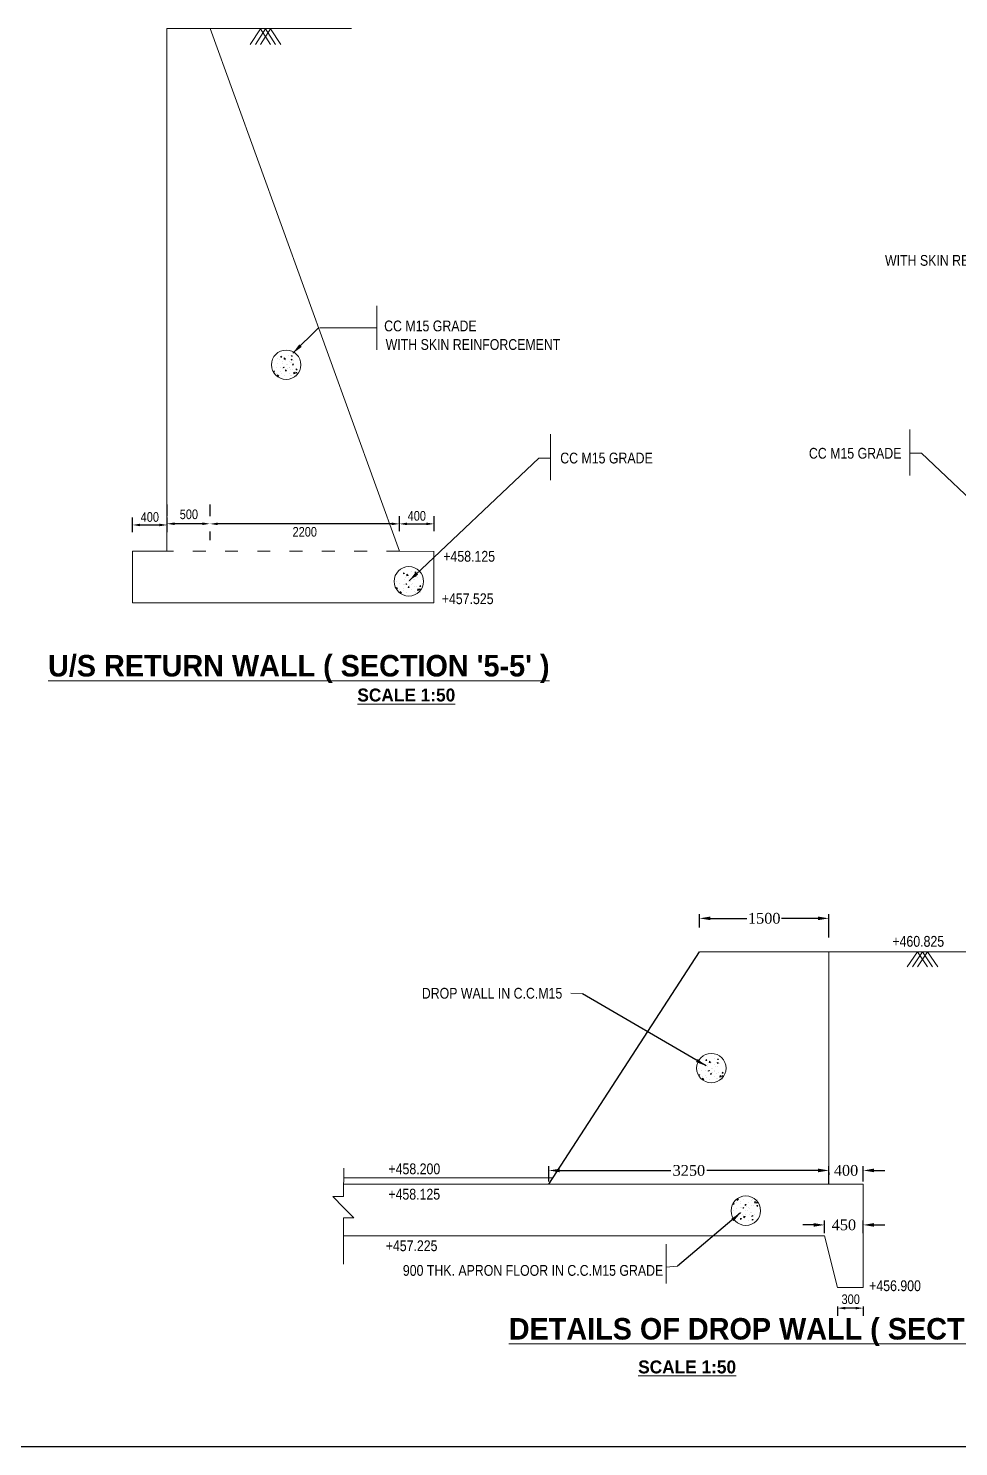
# Model space of a CAD drawing. Header units: millimetres. Extents: x 80 to 6436, y 46 to 1149.
# Drawn here: x 5842 to 6058, y 59.2 to 388.8 of the extents above; entities that cross this region are included whole.
import ezdxf

# ---------------------------------------------------------------- set-up
doc = ezdxf.new("R2010")
doc.units = ezdxf.units.MM
doc.linetypes.add('ACAD_ISO03W100', pattern=[30, 12, -18])
doc.layers.add('TEXT_GENERAL', color=4, linetype='Continuous')
doc.layers.add('TEXT_NAME', color=5, linetype='Continuous')
doc.styles.add('ARIAL NARROW', font='ARIALN.TTF')
doc.styles.add('CITYBLUEPR', font='cityb___.ttf')
doc.styles.get("Standard").update_dxf_attribs({"font": 'times.ttf', "height": 2.5})
doc.styles.add('TNR_2.5', font='times.ttf', dxfattribs={"height": 2.5})
doc.dimstyles.new('ISO-25', dxfattribs={"dimtxt": 2.5, "dimasz": 2.5, "dimexe": 1.25, "dimexo": 0.625, "dimtad": 1, "dimlfac": 25, "dimtxsty": 'Standard', "dimcen": 2.5, "dimadec": 0, "dimazin": 0, "dimtfac": 1, "dimtmove": 0, "dimatfit": 3, "dimfxl": 1, "dimarcsym": 0})
doc.dimstyles.new('STANDARD$0', dxfattribs={"dimscale": 88.888889, "dimtxt": 0.02, "dimasz": 0.02, "dimexe": 0.1, "dimexo": 0.1, "dimgap": 0.09, "dimtad": 2, "dimtih": 1, "dimtoh": 1, "dimdec": 0, "dimzin": 1, "dimdsep": 46, "dimtxsty": 'Standard', "dimcen": 0.09, "dimadec": 0, "dimazin": 0, "dimtfac": 1, "dimtdec": 4, "dimtofl": 0, "dimtmove": 0, "dimatfit": 3, "dimfxl": 1, "dimtolj": 1, "dimtzin": 1, "dimarcsym": 0})
doc.dimstyles.new('STYLE_ESH', dxfattribs={"dimtxt": 2.5, "dimasz": 2.5, "dimexe": 1, "dimexo": 0.625, "dimtad": 0, "dimtih": 1, "dimtoh": 1, "dimdec": 0, "dimlfac": 100, "dimzin": 9, "dimdsep": 46, "dimtxsty": 'TNR_2.5', "dimcen": 2.5, "dimadec": 0, "dimazin": 2, "dimtfac": 1, "dimtdec": 0, "dimtofl": 0, "dimtmove": 2, "dimatfit": 3, "dimfxl": 1, "dimarcsym": 0})

# ---------------------------------------------------------------- blocks, each defined once
blk = doc.blocks.new('*D102')
at = {"layer": 'Defpoints', "color": 0, "transparency": 16777216}
for p in [(6029.9, 96.23), (6035.87, 96.23), (6029.9, 91.42)]:
    blk.add_point(p, dxfattribs=at)
at = {"layer": 'TEXT_GENERAL', "color": 0, "lineweight": -2, "transparency": 16777216}
for p, q in [((6029.9, 91.79), (6029.9, 89.65)), ((6034.09, 91.42), (6031.68, 91.42)), ((6035.87, 91.79), (6035.87, 89.65))]:
    blk.add_line(p, q, dxfattribs=at)
at = {"layer": 'TEXT_GENERAL', "color": 0, "transparency": 16777216}
for points in [[(6031.68, 91.72), (6031.68, 91.13), (6029.9, 91.42)], [(6034.09, 91.72), (6034.09, 91.13), (6035.87, 91.42)]]:
    blk.add_solid(points, dxfattribs=at)
at = {"layer": 'TEXT_GENERAL', "color": 0, "lineweight": 9, "transparency": 16777216, "insert": (6032.95, 93.48), "char_height": 2.222, "attachment_point": 5, "style": 'ARIAL NARROW'}
blk.add_mtext('\\A1;300', dxfattribs=at)
blk = doc.blocks.new('*D138')
at = {"color": 0, "lineweight": -2, "transparency": 16777216}
for p, q in [((6024.37, 110.76), (6021.87, 110.76)), ((6026.87, 108.85), (6026.87, 111.76)), ((6035.87, 108.85), (6035.87, 111.76)), ((6038.37, 110.76), (6040.87, 110.76))]:
    blk.add_line(p, q, dxfattribs=at)
at = {"color": 0, "transparency": 16777216}
for points in [[(6024.37, 111.18), (6024.37, 110.34), (6026.87, 110.76)], [(6038.37, 111.18), (6038.37, 110.34), (6035.87, 110.76)]]:
    blk.add_solid(points, dxfattribs=at)
at = {"layer": 'Defpoints', "color": 0, "transparency": 16777216}
for p in [(6035.87, 110.76), (6026.87, 108.23), (6035.87, 108.23)]:
    blk.add_point(p, dxfattribs=at)
at = {"color": 0, "transparency": 16777216, "insert": (6031.37, 110.76), "char_height": 2.5, "attachment_point": 5, "style": 'TNR_2.5'}
blk.add_mtext('450', dxfattribs=at)
blk = doc.blocks.new('*D139')
at = {"color": 0, "lineweight": -2, "transparency": 16777216}
for p, q in [((6025.37, 123.42), (6022.87, 123.42)), ((6027.87, 122.91), (6027.87, 122.42)), ((6035.87, 120.85), (6035.87, 124.42)), ((6038.37, 123.42), (6040.87, 123.42))]:
    blk.add_line(p, q, dxfattribs=at)
at = {"color": 0, "transparency": 16777216}
for points in [[(6025.37, 123.84), (6025.37, 123), (6027.87, 123.42)], [(6038.37, 123.84), (6038.37, 123), (6035.87, 123.42)]]:
    blk.add_solid(points, dxfattribs=at)
at = {"layer": 'Defpoints', "color": 0, "transparency": 16777216}
for p in [(6027.87, 123.53), (6035.87, 123.42), (6035.87, 120.23)]:
    blk.add_point(p, dxfattribs=at)
at = {"color": 0, "transparency": 16777216, "insert": (6031.87, 123.42), "char_height": 2.5, "attachment_point": 5, "style": 'TNR_2.5'}
blk.add_mtext('400', dxfattribs=at)
blk = doc.blocks.new('*D154')
at = {"color": 0, "lineweight": -2, "transparency": 16777216}
for p, q in [((5962.87, 120.85), (5962.87, 124.41)), ((5965.37, 123.41), (5991.19, 123.41)), ((6025.37, 123.41), (5999.54, 123.41)), ((6027.87, 120.42), (6027.87, 124.41))]:
    blk.add_line(p, q, dxfattribs=at)
at = {"color": 0, "transparency": 16777216}
for points in [[(5965.37, 123.82), (5965.37, 122.99), (5962.87, 123.41)], [(6025.37, 123.82), (6025.37, 122.99), (6027.87, 123.41)]]:
    blk.add_solid(points, dxfattribs=at)
at = {"layer": 'Defpoints', "color": 0, "transparency": 16777216}
for p in [(6027.87, 123.41), (5962.87, 120.23), (6027.87, 119.8)]:
    blk.add_point(p, dxfattribs=at)
at = {"color": 0, "transparency": 16777216, "insert": (5995.37, 123.41), "char_height": 2.5, "attachment_point": 5, "style": 'TNR_2.5'}
blk.add_mtext('3250', dxfattribs=at)
blk = doc.blocks.new('*D163')
at = {"color": 0, "lineweight": -2, "transparency": 16777216}
for p, q in [((5997.87, 179.86), (5997.87, 182.99)), ((6000.37, 181.99), (6008.83, 181.99)), ((6025.37, 181.99), (6016.9, 181.99)), ((6027.87, 177.55), (6027.87, 182.99))]:
    blk.add_line(p, q, dxfattribs=at)
at = {"color": 0, "transparency": 16777216}
for points in [[(6000.37, 182.41), (6000.37, 181.57), (5997.87, 181.99)], [(6025.37, 182.41), (6025.37, 181.57), (6027.87, 181.99)]]:
    blk.add_solid(points, dxfattribs=at)
at = {"layer": 'Defpoints', "color": 0, "transparency": 16777216}
for p in [(6027.87, 181.99), (5997.87, 179.23), (6027.87, 176.93)]:
    blk.add_point(p, dxfattribs=at)
at = {"color": 0, "transparency": 16777216, "insert": (6012.87, 181.99), "char_height": 2.5, "attachment_point": 5, "style": 'TNR_2.5'}
blk.add_mtext('1500', dxfattribs=at)
blk = doc.blocks.new('*D193')
at = {"layer": 'Defpoints', "color": 0, "transparency": 16777216}
for p in [(5884.17, 274.3), (5884.17, 273.65), (5928.15, 276.33)]:
    blk.add_point(p, dxfattribs=at)
at = {"layer": 'TEXT_GENERAL', "color": 0, "lineweight": -2, "transparency": 16777216}
for p, q in [((5926.37, 273.65), (5885.95, 273.65)), ((5884.17, 269.86), (5884.17, 271.87)), ((5928.15, 271.88), (5928.15, 271.87))]:
    blk.add_line(p, q, dxfattribs=at)
at = {"layer": 'TEXT_GENERAL', "color": 0, "transparency": 16777216}
for points in [[(5885.95, 273.95), (5885.95, 273.35), (5884.17, 273.65)], [(5926.37, 273.95), (5926.37, 273.35), (5928.15, 273.65)]]:
    blk.add_solid(points, dxfattribs=at)
at = {"layer": 'TEXT_GENERAL', "color": 0, "lineweight": 9, "transparency": 16777216, "insert": (5906.16, 271.8), "char_height": 2.222, "attachment_point": 5, "style": 'ARIAL NARROW'}
blk.add_mtext('\\A1;2200', dxfattribs=at)
blk = doc.blocks.new('*D194')
at = {"layer": 'Defpoints', "color": 0, "transparency": 16777216}
for p in [(5936.2, 273.65), (5928.15, 267.54), (5936.2, 267.54)]:
    blk.add_point(p, dxfattribs=at)
at = {"layer": 'TEXT_GENERAL', "color": 0, "lineweight": -2, "transparency": 16777216}
for p, q in [((5928.15, 271.99), (5928.15, 275.43)), ((5929.93, 273.65), (5934.42, 273.65)), ((5936.2, 271.99), (5936.2, 275.43))]:
    blk.add_line(p, q, dxfattribs=at)
at = {"layer": 'TEXT_GENERAL', "color": 0, "transparency": 16777216}
for points in [[(5929.93, 273.95), (5929.93, 273.35), (5928.15, 273.65)], [(5934.42, 273.95), (5934.42, 273.35), (5936.2, 273.65)]]:
    blk.add_solid(points, dxfattribs=at)
at = {"layer": 'TEXT_GENERAL', "color": 0, "lineweight": 9, "transparency": 16777216, "insert": (5932.18, 275.5), "char_height": 2.222, "attachment_point": 5, "style": 'ARIAL NARROW'}
blk.add_mtext('\\A1;400', dxfattribs=at)
blk = doc.blocks.new('*D195')
at = {"layer": 'Defpoints', "color": 0, "transparency": 16777216}
for p in [(5874.2, 273.4), (5866.15, 267.29), (5874.2, 267.29)]:
    blk.add_point(p, dxfattribs=at)
at = {"layer": 'TEXT_GENERAL', "color": 0, "lineweight": -2, "transparency": 16777216}
for p, q in [((5866.15, 271.73), (5866.15, 275.17)), ((5874.2, 271.73), (5874.2, 275.17)), ((5867.93, 273.4), (5872.42, 273.4))]:
    blk.add_line(p, q, dxfattribs=at)
at = {"layer": 'TEXT_GENERAL', "color": 0, "transparency": 16777216}
for points in [[(5867.93, 273.69), (5867.93, 273.1), (5866.15, 273.4)], [(5872.42, 273.69), (5872.42, 273.1), (5874.2, 273.4)]]:
    blk.add_solid(points, dxfattribs=at)
at = {"layer": 'TEXT_GENERAL', "color": 0, "lineweight": 9, "transparency": 16777216, "insert": (5870.18, 275.24), "char_height": 2.222, "attachment_point": 5, "style": 'ARIAL NARROW'}
blk.add_mtext('\\A1;400', dxfattribs=at)
blk = doc.blocks.new('*D192')
at = {"layer": 'Defpoints', "color": 0, "transparency": 16777216}
for p in [(5874.15, 273.68), (5874.15, 273.68), (5884.15, 273.68)]:
    blk.add_point(p, dxfattribs=at)
at = {"layer": 'TEXT_GENERAL', "color": 0, "lineweight": -2, "transparency": 16777216}
for p, q in [((5874.15, 278.12), (5874.15, 275.46)), ((5884.15, 278.12), (5884.15, 275.46)), ((5882.37, 273.68), (5875.93, 273.68))]:
    blk.add_line(p, q, dxfattribs=at)
at = {"layer": 'TEXT_GENERAL', "color": 0, "transparency": 16777216}
for points in [[(5875.93, 273.98), (5875.93, 273.38), (5874.15, 273.68)], [(5882.37, 273.98), (5882.37, 273.38), (5884.15, 273.68)]]:
    blk.add_solid(points, dxfattribs=at)
at = {"layer": 'TEXT_GENERAL', "color": 0, "lineweight": 9, "transparency": 16777216, "insert": (5879.25, 275.86), "char_height": 2.222, "attachment_point": 5, "style": 'ARIAL NARROW'}
blk.add_mtext('\\A1;500', dxfattribs=at)

msp = doc.modelspace()

# ---------------------------------------------------------------- linework, layer by layer
for p, q in [((5962.869, 120.23), (5997.869, 174.23)), ((5546.087, 59.243), (6436.087, 59.243))]:
    msp.add_line(p, q)
at = {"layer": 'TEXT_GENERAL', "color": 0, "lineweight": 9}
for p, q in [((5874.162, 388.785), (5874.151, 267.29)), ((5874.162, 388.785), (5917.001, 388.785)), ((5874.162, 388.785), (5917.001, 388.785)), ((5928.151, 267.288), (5884.162, 388.785)), ((5895.854, 388.668), (5893.501, 385.064)), ((5895.854, 388.659), (5893.501, 385.054)), ((5897.048, 388.668), (5894.695, 385.064)), ((5897.048, 388.659), (5894.695, 385.054)), ((5895.854, 388.659), (5898.206, 385.054)), ((5898.242, 388.668), (5895.889, 385.064)), ((5898.242, 388.659), (5895.889, 385.054)), ((5897.048, 388.668), (5899.401, 385.064)), ((5897.048, 388.659), (5899.401, 385.054)), ((5898.242, 388.668), (5900.595, 385.064)), ((5898.242, 388.659), (5900.595, 385.054)), ((5922.891, 324.339), (5922.891, 314.091)), ((5922.891, 319.215), (5909.7, 319.215)), ((5899.664, 310.009), (5899.664, 310.009)), ((5899.842, 312.157), (5899.842, 312.157)), ((5899.889, 310.889), (5899.889, 310.889)), ((5900.31, 311.801), (5900.31, 311.801)), ((5900.576, 312.388), (5900.62, 312.627)), ((5900.806, 312.414), (5900.578, 312.394)), ((5900.614, 309.962), (5900.614, 309.962)), ((5900.804, 312.414), (5900.62, 312.633)), ((5900.894, 311.015), (5900.894, 311.015)), ((5900.925, 309.859), (5900.925, 309.859)), ((5901.028, 311.457), (5901.028, 311.457)), ((5901.211, 309.9), (5901.157, 310.061)), ((5901.401, 310.027), (5901.212, 309.899)), ((5901.401, 310.028), (5901.315, 310.061)), ((5901.698, 311.952), (5901.359, 311.899)), ((5901.36, 311.901), (5901.402, 312.263)), ((5901.699, 311.954), (5901.402, 312.264)), ((5901.753, 311.611), (5901.753, 311.611)), ((5901.798, 311.889), (5901.798, 311.889)), ((5901.845, 310.621), (5901.845, 310.621)), ((5902.125, 310.589), (5902.125, 310.589)), ((5902.483, 312.79), (5902.483, 312.79)), ((5902.502, 309.945), (5902.502, 309.945)), ((5902.648, 310.048), (5902.648, 310.048)), ((5902.707, 311.485), (5902.707, 311.485)), ((5902.928, 311.101), (5902.928, 311.101)), ((5902.951, 312.762), (5902.951, 312.762)), ((5903.252, 311.846), (5902.986, 311.948)), ((5903.063, 311.718), (5902.986, 311.948)), ((5902.988, 311.075), (5902.988, 311.075)), ((5903.047, 312.627), (5903.079, 312.802)), ((5903.276, 312.653), (5903.049, 312.633)), ((5903.253, 311.845), (5903.063, 311.717)), ((5903.275, 312.653), (5903.15, 312.802)), ((5903.318, 310.566), (5903.362, 310.805)), ((5903.548, 310.592), (5903.32, 310.572)), ((5903.546, 310.592), (5903.362, 310.811)), ((5903.379, 310.535), (5903.379, 310.535)), ((5903.393, 310.818), (5903.393, 310.818)), ((5903.515, 311.603), (5903.515, 311.603)), ((5899.17, 308.955), (5898.943, 308.935)), ((5899.169, 308.955), (5898.985, 309.174)), ((5899.713, 308.632), (5899.713, 308.632)), ((5899.79, 307.898), (5899.832, 308.26)), ((5900.129, 307.949), (5899.79, 307.897)), ((5900.129, 307.952), (5899.833, 308.261)), ((5900.592, 308.945), (5900.592, 308.945)), ((5900.666, 308.506), (5900.666, 308.506)), ((5901.356, 308.016), (5901.356, 308.016)), ((5901.674, 309.169), (5901.718, 309.407)), ((5901.903, 309.194), (5901.676, 309.174)), ((5901.902, 309.194), (5901.718, 309.413)), ((5902.07, 309.692), (5902.07, 309.692)), ((5902.548, 308.677), (5902.548, 308.677)), ((5902.81, 308.189), (5902.81, 308.189)), ((5902.885, 309.478), (5902.885, 309.478)), ((5903.127, 308.101), (5903.127, 308.101)), ((5903.251, 309.502), (5903.251, 309.502)), ((5903.594, 308.529), (5903.636, 308.891)), ((5903.933, 308.58), (5903.594, 308.527)), ((5903.933, 308.582), (5903.637, 308.891)), ((5904.15, 308.671), (5904.073, 308.901)), ((5904.34, 308.799), (5904.073, 308.901)), ((5904.144, 309.408), (5904.188, 309.646)), ((5904.374, 309.433), (5904.146, 309.413)), ((5904.34, 308.798), (5904.151, 308.671)), ((5904.372, 309.434), (5904.188, 309.652)), ((5904.205, 309.376), (5904.205, 309.376)), ((5904.219, 309.66), (5904.219, 309.66)), ((5904.253, 307.999), (5904.253, 307.999)), ((5904.265, 308.391), (5904.265, 308.391)), ((5963.219, 294.489), (5963.219, 283.789)), ((6046.713, 295.596), (6046.713, 284.897)), ((6046.683, 290.064), (6049.377, 290.064)), ((5963.25, 288.957), (5960.555, 288.957)), ((5866.151, 267.29), (5866.151, 255.289)), ((5866.151, 267.29), (5874.151, 267.29)), ((5928.151, 267.288), (5936.151, 267.27)), ((5936.151, 267.288), (5936.151, 255.27)), ((5929.075, 262.067), (5929.119, 262.306)), ((5929.305, 262.093), (5929.077, 262.073)), ((5929.303, 262.093), (5929.119, 262.312)), ((5929.393, 260.693), (5929.393, 260.693)), ((5929.527, 261.135), (5929.527, 261.135)), ((5930.197, 261.631), (5929.858, 261.578)), ((5929.859, 261.58), (5929.901, 261.941)), ((5930.198, 261.633), (5929.901, 261.942)), ((5930.252, 261.29), (5930.252, 261.29)), ((5930.297, 261.568), (5930.297, 261.568)), ((5930.982, 262.469), (5930.982, 262.469)), ((5931.206, 261.164), (5931.206, 261.164)), ((5931.427, 260.779), (5931.427, 260.779)), ((5932.013, 261.524), (5931.747, 261.627)), ((5931.824, 261.396), (5931.747, 261.626)), ((5931.749, 260.754), (5931.749, 260.754)), ((5931.808, 262.306), (5931.84, 262.481)), ((5932.037, 262.332), (5931.81, 262.312)), ((5932.014, 261.524), (5931.824, 261.396)), ((5932.036, 262.332), (5931.911, 262.481)), ((5932.276, 261.282), (5932.276, 261.282)), ((5927.079, 259.555), (5927.079, 259.555)), ((5927.166, 258.868), (5927.166, 258.868)), ((5927.405, 260.294), (5927.405, 260.294)), ((5927.44, 258.608), (5927.484, 258.847)), ((5927.669, 258.634), (5927.442, 258.614)), ((5927.668, 258.634), (5927.484, 258.853)), ((5928.163, 259.687), (5928.163, 259.687)), ((5928.211, 258.31), (5928.211, 258.31)), ((5928.289, 257.577), (5928.331, 257.939)), ((5928.627, 257.628), (5928.289, 257.575)), ((5928.628, 257.63), (5928.332, 257.94)), ((5929.091, 258.624), (5929.091, 258.624)), ((5929.113, 259.641), (5929.113, 259.641)), ((5929.165, 258.185), (5929.165, 258.185)), ((5929.424, 259.538), (5929.424, 259.538)), ((5929.71, 259.578), (5929.656, 259.74)), ((5929.9, 259.706), (5929.71, 259.578)), ((5929.9, 259.707), (5929.814, 259.74)), ((5929.855, 257.694), (5929.855, 257.694)), ((5930.172, 258.847), (5930.216, 259.086)), ((5930.402, 258.873), (5930.174, 258.853)), ((5930.4, 258.873), (5930.217, 259.092)), ((5930.344, 260.299), (5930.344, 260.299)), ((5930.569, 259.371), (5930.569, 259.371)), ((5930.624, 260.268), (5930.624, 260.268)), ((5931.001, 259.624), (5931.001, 259.624)), ((5931.047, 258.356), (5931.047, 258.356)), ((5931.147, 259.727), (5931.147, 259.727)), ((5931.571, 257.868), (5931.571, 257.868)), ((5931.646, 259.157), (5931.646, 259.157)), ((5931.888, 257.78), (5931.888, 257.78)), ((5932.012, 259.181), (5932.012, 259.181)), ((5932.355, 258.207), (5932.397, 258.569)), ((5932.694, 258.258), (5932.355, 258.206)), ((5932.694, 258.261), (5932.398, 258.57)), ((5932.911, 258.35), (5932.834, 258.58)), ((5933.101, 258.478), (5932.834, 258.58)), ((5932.905, 259.086), (5932.949, 259.325)), ((5933.135, 259.112), (5932.907, 259.092)), ((5933.101, 258.477), (5932.912, 258.349)), ((5933.133, 259.112), (5932.949, 259.331)), ((5932.966, 259.055), (5932.966, 259.055)), ((5932.98, 259.338), (5932.98, 259.338)), ((5933.014, 257.678), (5933.014, 257.678)), ((5933.026, 258.07), (5933.026, 258.07)), ((5936.151, 255.27), (5866.151, 255.289)), ((6053.448, 174.23), (5997.869, 174.23)), ((6035.869, 174.23), (6005.869, 174.23)), ((6027.869, 174.23), (6065.289, 174.23)), ((6027.869, 174.23), (6027.869, 120.23)), ((6048.428, 174.239), (6046.076, 170.744)), ((6048.428, 174.23), (6046.076, 170.734)), ((6049.622, 174.239), (6047.27, 170.744)), ((6049.622, 174.23), (6047.27, 170.734)), ((6048.428, 174.239), (6050.781, 170.744)), ((6050.817, 174.239), (6048.464, 170.744)), ((6050.817, 174.23), (6048.464, 170.734)), ((6049.622, 174.239), (6051.975, 170.744)), ((6049.622, 174.23), (6051.975, 170.734)), ((6050.817, 174.239), (6053.169, 170.744)), ((6050.817, 174.23), (6053.169, 170.734)), ((5970.645, 164.435), (5967.982, 164.618)), ((5999.302, 148.963), (5999.346, 149.202)), ((5999.532, 148.989), (5999.304, 148.969)), ((5999.53, 148.989), (5999.347, 149.208)), ((6000.086, 148.476), (6000.128, 148.838)), ((6000.424, 148.527), (6000.086, 148.475)), ((6000.425, 148.53), (6000.128, 148.839)), ((6000.525, 148.464), (6000.525, 148.464)), ((6001.21, 149.365), (6001.21, 149.365)), ((6002.051, 148.293), (6001.974, 148.523)), ((6002.241, 148.421), (6001.974, 148.523)), ((6002.035, 149.203), (6002.067, 149.378)), ((6002.265, 149.228), (6002.037, 149.208)), ((6002.241, 148.42), (6002.052, 148.292)), ((6002.263, 149.228), (6002.138, 149.378)), ((5997.306, 146.452), (5997.306, 146.452)), ((5997.394, 145.764), (5997.394, 145.764)), ((5997.633, 147.19), (5997.633, 147.19)), ((5997.667, 145.505), (5997.711, 145.744)), ((5997.897, 145.53), (5997.669, 145.51)), ((5997.895, 145.531), (5997.711, 145.749)), ((5998.39, 146.584), (5998.39, 146.584)), ((5998.439, 145.207), (5998.439, 145.207)), ((5999.318, 145.52), (5999.318, 145.52)), ((5999.34, 146.538), (5999.34, 146.538)), ((5999.393, 145.081), (5999.393, 145.081)), ((5999.621, 147.59), (5999.621, 147.59)), ((5999.652, 146.435), (5999.652, 146.435)), ((5999.755, 148.032), (5999.755, 148.032)), ((5999.938, 146.475), (5999.884, 146.636)), ((6000.127, 146.602), (5999.938, 146.475)), ((6000.127, 146.603), (6000.041, 146.636)), ((6000.4, 145.744), (6000.444, 145.983)), ((6000.63, 145.769), (6000.402, 145.75)), ((6000.628, 145.77), (6000.444, 145.989)), ((6000.48, 148.186), (6000.48, 148.186)), ((6000.571, 147.196), (6000.571, 147.196)), ((6000.797, 146.267), (6000.797, 146.267)), ((6000.851, 147.164), (6000.851, 147.164)), ((6001.228, 146.521), (6001.228, 146.521)), ((6001.275, 145.252), (6001.275, 145.252)), ((6001.374, 146.624), (6001.374, 146.624)), ((6001.433, 148.061), (6001.433, 148.061)), ((6001.655, 147.676), (6001.655, 147.676)), ((6001.874, 146.053), (6001.874, 146.053)), ((6001.977, 147.65), (6001.977, 147.65)), ((6002.24, 146.077), (6002.24, 146.077)), ((6002.504, 148.179), (6002.504, 148.179)), ((6002.921, 145.155), (6002.582, 145.102)), ((6002.583, 145.104), (6002.625, 145.466)), ((6002.922, 145.157), (6002.625, 145.467)), ((6003.328, 145.374), (6003.062, 145.477)), ((6003.139, 145.246), (6003.062, 145.476)), ((6003.133, 145.983), (6003.177, 146.222)), ((6003.362, 146.009), (6003.135, 145.989)), ((6003.329, 145.374), (6003.139, 145.246)), ((6003.361, 146.009), (6003.177, 146.228)), ((6003.193, 145.952), (6003.193, 145.952)), ((6003.207, 146.235), (6003.207, 146.235)), ((5998.855, 144.524), (5998.516, 144.472)), ((5998.517, 144.473), (5998.559, 144.835)), ((5998.856, 144.527), (5998.559, 144.836)), ((6000.082, 144.591), (6000.082, 144.591)), ((6001.799, 144.764), (6001.799, 144.764)), ((6002.116, 144.677), (6002.116, 144.677)), ((6003.242, 144.574), (6003.242, 144.574)), ((6003.253, 144.967), (6003.253, 144.967)), ((5915.254, 123.972), (5915.132, 117.382)), ((6015.09, 120.23), (5915.185, 120.23)), ((5963.841, 121.73), (5915.213, 121.73)), ((6035.869, 120.23), (5964.744, 120.23)), ((6035.869, 120.23), (6035.869, 96.23)), ((5912.681, 117.382), (5915.126, 114.833)), ((5915.132, 117.382), (5912.681, 117.382)), ((6005.419, 115.494), (6005.419, 115.494)), ((6005.692, 115.754), (6005.736, 115.515)), ((6005.922, 115.728), (6005.694, 115.748)), ((6005.92, 115.728), (6005.736, 115.509)), ((6006.464, 116.051), (6006.464, 116.051)), ((6006.88, 116.734), (6006.541, 116.786)), ((6006.541, 116.785), (6006.584, 116.423)), ((6006.881, 116.731), (6006.584, 116.422)), ((6007.343, 115.738), (6007.343, 115.738)), ((6007.418, 116.177), (6007.418, 116.177)), ((6008.107, 116.667), (6008.107, 116.667)), ((6008.425, 115.514), (6008.469, 115.276)), ((6008.654, 115.489), (6008.427, 115.509)), ((6008.653, 115.489), (6008.469, 115.27)), ((6009.299, 116.006), (6009.299, 116.006)), ((6009.824, 116.494), (6009.824, 116.494)), ((6010.141, 116.582), (6010.141, 116.582)), ((6010.946, 116.103), (6010.607, 116.156)), ((6010.608, 116.154), (6010.65, 115.792)), ((6010.947, 116.101), (6010.65, 115.792)), ((6011.164, 116.012), (6011.086, 115.782)), ((6011.353, 115.884), (6011.086, 115.782)), ((6011.353, 115.885), (6011.164, 116.012)), ((6011.267, 116.684), (6011.267, 116.684)), ((6011.278, 116.292), (6011.278, 116.292)), ((5917.57, 112.411), (5915.126, 114.833)), ((5915.132, 112.411), (5917.57, 112.411)), ((5915.132, 101.651), (5915.132, 112.411)), ((6005.331, 114.806), (6005.331, 114.806)), ((6005.658, 114.068), (6005.658, 114.068)), ((6006.415, 114.674), (6006.415, 114.674)), ((6007.327, 112.295), (6007.371, 112.056)), ((6007.557, 112.269), (6007.329, 112.289)), ((6007.365, 114.721), (6007.365, 114.721)), ((6007.555, 112.269), (6007.372, 112.05)), ((6007.646, 113.668), (6007.646, 113.668)), ((6007.677, 114.824), (6007.677, 114.824)), ((6007.779, 113.226), (6007.779, 113.226)), ((6007.962, 114.783), (6007.908, 114.622)), ((6008.152, 114.656), (6007.963, 114.784)), ((6008.152, 114.655), (6008.066, 114.622)), ((6008.449, 112.731), (6008.11, 112.784)), ((6008.111, 112.782), (6008.153, 112.42)), ((6008.45, 112.729), (6008.153, 112.419)), ((6008.504, 113.072), (6008.504, 113.072)), ((6008.55, 112.794), (6008.55, 112.794)), ((6008.596, 114.062), (6008.596, 114.062)), ((6008.821, 114.991), (6008.821, 114.991)), ((6008.876, 114.094), (6008.876, 114.094)), ((6009.253, 114.738), (6009.253, 114.738)), ((6009.399, 114.635), (6009.399, 114.635)), ((6009.458, 113.198), (6009.458, 113.198)), ((6009.679, 113.582), (6009.679, 113.582)), ((6009.898, 115.205), (6009.898, 115.205)), ((6010.076, 112.965), (6009.999, 112.735)), ((6010.266, 112.837), (6009.999, 112.735)), ((6010.001, 113.608), (6010.001, 113.608)), ((6010.06, 112.056), (6010.092, 111.881)), ((6010.29, 112.03), (6010.062, 112.05)), ((6010.266, 112.838), (6010.076, 112.966)), ((6010.264, 115.181), (6010.264, 115.181)), ((6010.528, 113.08), (6010.528, 113.08)), ((6011.157, 115.275), (6011.201, 115.037)), ((6011.387, 115.25), (6011.159, 115.27)), ((6011.385, 115.249), (6011.202, 115.031)), ((6011.218, 115.307), (6011.218, 115.307)), ((6011.232, 115.023), (6011.232, 115.023)), ((6009.234, 111.893), (6009.234, 111.893)), ((6010.288, 112.03), (6010.163, 111.881)), ((5982.144, 108.23), (5915.132, 108.23)), ((6026.869, 108.23), (5982.144, 108.23)), ((5990.076, 97.132), (5990.076, 106.316)), ((6029.869, 96.23), (6026.869, 108.23)), ((5992.74, 101.149), (5990.076, 100.967)), ((6035.869, 96.23), (6029.869, 96.23)), ((6035.869, 96.23), (6029.869, 96.23))]:
    msp.add_line(p, q, dxfattribs=at)
at = {"layer": 'TEXT_GENERAL', "color": 0, "linetype": 'ACAD_ISO03W100', "lineweight": 9, "ltscale": 0.25}
for p, q in [((5904.162, 388.785), (5874.162, 388.785)), ((5904.162, 388.785), (5874.162, 388.785)), ((5928.151, 267.288), (5874.151, 267.29))]:
    msp.add_line(p, q, dxfattribs=at)
at = {"layer": 'TEXT_GENERAL', "color": 0, "lineweight": 9}
for centre in [(5901.845, 310.621), (5930.344, 260.299), (6000.571, 147.196), (6008.596, 114.062)]:
    msp.add_circle(centre, 3.419, dxfattribs=at)

# ---------------------------------------------------------------- texts
for s, height, style, p in [('WITH SKIN REINFORCEMENT', 2.5, 'ARIAL NARROW', (6040.916, 333.623)), ('CC M15 GRADE', 2.5, 'ARIAL NARROW', (5924.6, 318.392)), ('WITH SKIN REINFORCEMENT', 2.5, 'ARIAL NARROW', (5924.952, 314.081)), ('CC M15 GRADE', 2.5, 'ARIAL NARROW', (5965.494, 287.7)), ('CC M15 GRADE', 2.5, 'ARIAL NARROW', (6023.248, 288.808)), ('+458.125', 2.5, 'ARIAL NARROW', (5938.331, 264.864)), ('+457.525', 2.5, 'ARIAL NARROW', (5937.978, 255.01)), ("%%UU/S RETURN WALL ( SECTION '5-5' )", 5, 'CITYBLUEPR', (5846.539, 238.191)), ('+460.825', 2.5, 'ARIAL NARROW', (6042.627, 175.4)), ('DROP WALL IN C.C.M15', 2.5, 'ARIAL NARROW', (5933.348, 163.338)), ('+458.200', 2.5, 'ARIAL NARROW', (5925.598, 122.533)), ('+458.125', 2.5, 'ARIAL NARROW', (5925.576, 116.65)), ('+457.225', 2.5, 'ARIAL NARROW', (5924.956, 104.666)), ('900 THK. APRON FLOOR IN C.C.M15 GRADE', 2.5, 'ARIAL NARROW', (5928.948, 98.941)), ('+456.900', 2.5, 'ARIAL NARROW', (6037.234, 95.379)), ('%%UDETAILS OF DROP WALL ( SECTION 8-8)', 5, 'CITYBLUEPR', (5953.539, 84.125))]:
    msp.add_text(s, height=height, dxfattribs=dict(at, style=style)).set_placement(p)
at = {"layer": 'TEXT_GENERAL', "color": 0, "lineweight": 9, "insert": (5941.114, 235.382), "char_height": 3, "width": 25.272, "attachment_point": 3, "style": 'CITYBLUEPR'}
msp.add_mtext('{\\LSCALE 1:50}', dxfattribs=at)
at = {"layer": 'TEXT_NAME', "color": 0, "lineweight": 9, "insert": (6006.329, 79.261), "char_height": 3, "width": 25.272, "attachment_point": 3, "style": 'CITYBLUEPR'}
msp.add_mtext('{\\LSCALE 1:50}', dxfattribs=at)

# ---------------------------------------------------------------- dimensions: what is measured, and where the dimension line sits
for base, p1, p2, text, picture, middle in [((6027.869, 181.989), (5997.869, 179.234), (6027.869, 176.926), '1500', '*D163', (6012.869, 181.989)), ((6027.869, 123.405), (5962.869, 120.23), (6027.869, 119.799), '3250', '*D154', (5995.369, 123.405)), ((6035.869, 123.42), (6027.869, 123.533), (6035.869, 120.23), '400', '*D139', (6031.869, 123.42)), ((6035.869, 110.759), (6026.869, 108.23), (6035.869, 108.23), '450', '*D138', (6031.369, 110.759))]:
    dim = msp.add_linear_dim(base=base, p1=p1, p2=p2, text=text, dimstyle='STYLE_ESH')
    dim.commit()
    dim.dimension.update_dxf_attribs({"geometry": picture, "text_midpoint": middle})
at = {"layer": 'TEXT_GENERAL', "color": 0, "lineweight": 9}
for base, p1, p2, text, picture, middle in [((5874.151, 273.68), (5884.151, 273.68), (5874.151, 273.68), '500', '*D192', (5879.248, 275.863)), ((6029.904, 91.423), (6035.869, 96.23), (6029.904, 96.23), '300', '*D102', (6032.95, 93.48))]:
    dim = msp.add_linear_dim(base=base, p1=p1, p2=p2, angle=180, text=text, dimstyle='STANDARD$0', override={"dimtxt": 0.025, "dimexe": 0.02, "dimexo": 0.05, "dimgap": 0.008, "dimtxsty": 'ARIAL NARROW', "dimtmove": 2}, dxfattribs=at)
    dim.commit()
    dim.dimension.update_dxf_attribs({"geometry": picture, "text_midpoint": middle, "dimtype": 160})
for base, p1, p2, text, picture, middle in [((5936.2, 273.651), (5928.151, 267.544), (5936.2, 267.544), '400', '*D194', (5932.176, 275.496)), ((5874.2, 273.397), (5866.151, 267.29), (5874.2, 267.29), '400', '*D195', (5870.176, 275.242)), ((5884.167, 273.651), (5928.152, 276.327), (5884.167, 274.304), '2200', '*D193', (5906.16, 271.805))]:
    dim = msp.add_linear_dim(base=base, p1=p1, p2=p2, angle=180, text=text, dimstyle='STANDARD$0', override={"dimtxt": 0.025, "dimexe": 0.02, "dimexo": 0.05, "dimgap": 0.008, "dimtxsty": 'ARIAL NARROW', "dimtmove": 2}, dxfattribs=at)
    dim.commit()
    dim.dimension.update_dxf_attribs({"geometry": picture, "text_midpoint": middle})

# ---------------------------------------------------------------- leaders
for points in [[(5903.379, 313.288), (5909.419, 319.265)], [(6079.527, 261.548), (6049.377, 290.064)], [(5930.405, 260.44), (5960.555, 288.957)], [(5999.363, 147.71), (5970.645, 164.435)], [(6007.388, 113.548), (5992.74, 101.149)]]:
    msp.add_leader(points, dimstyle='ISO-25', override={"dimgap": 0.625, "dimtad": 0}, dxfattribs=at)

doc.saveas('drawing.dxf')
